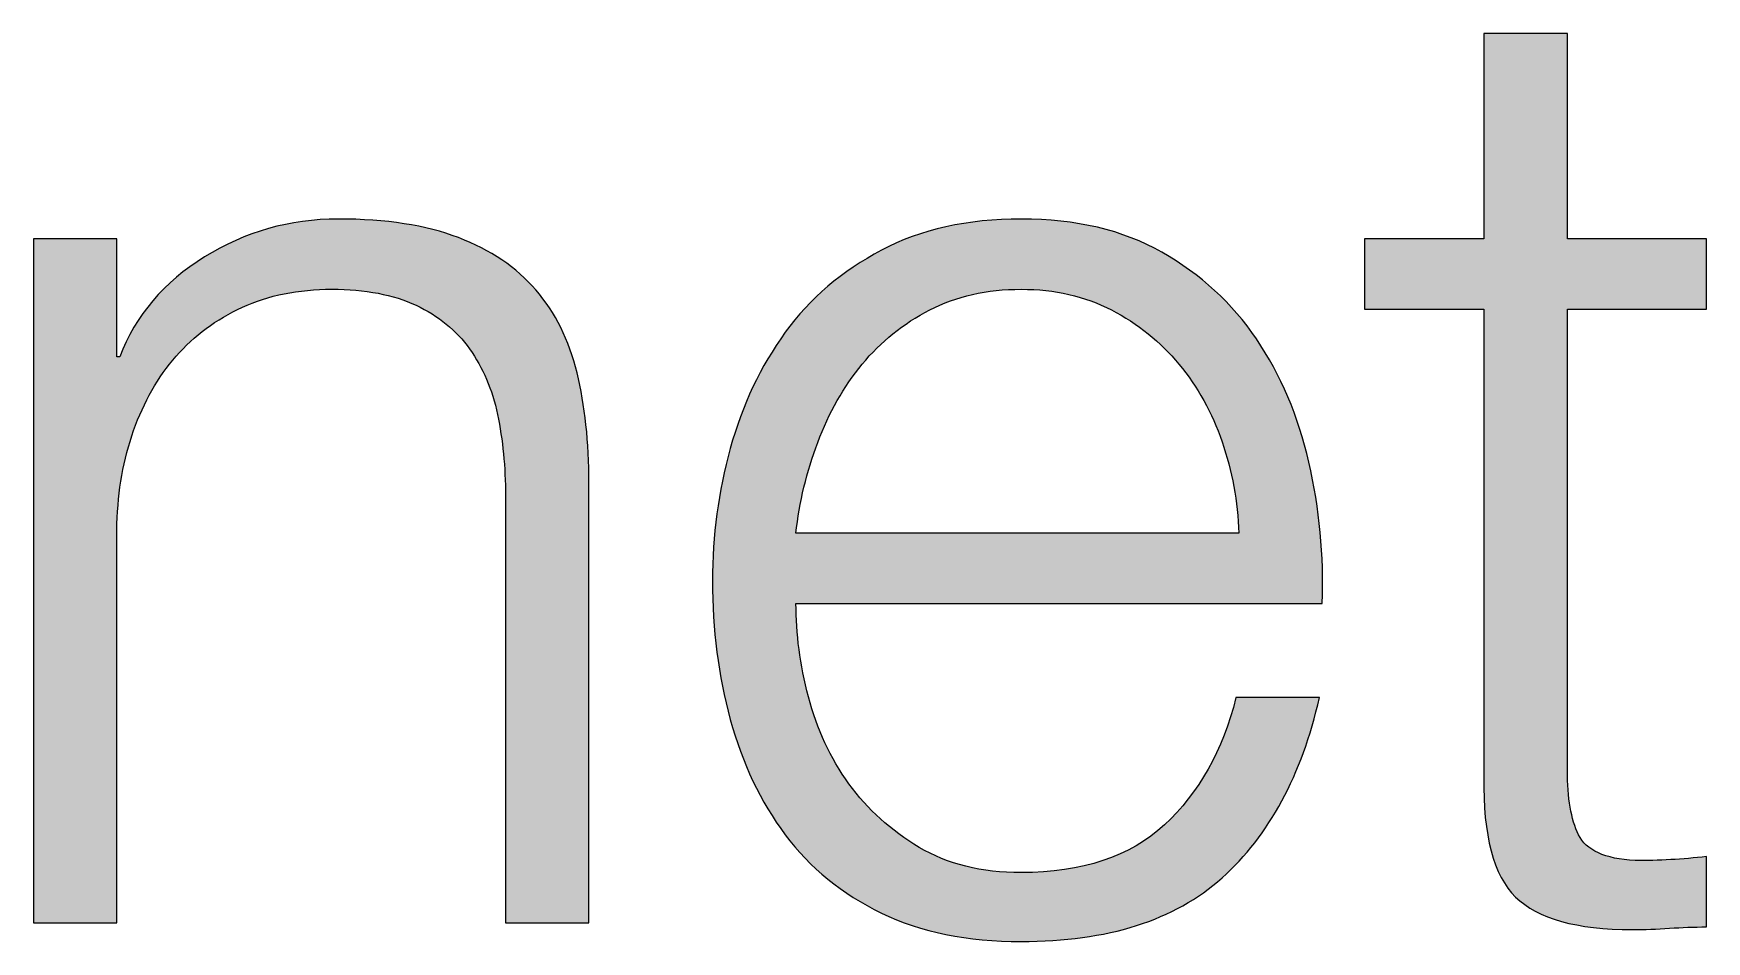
# Paper-space layout 'A2mask' of a CAD drawing. Extents: x 0 to 564, y 0 to 393.
# Drawn here: x 486.476 to 489.902, y 34.441 to 36.301 of the extents above; entities that cross this region are included whole.
import ezdxf
from ezdxf.enums import TextEntityAlignment as Align

# ---------------------------------------------------------------- set-up
doc = ezdxf.new("R2010")
doc.units = 0
doc.layers.get('0').update_dxf_attribs({"linetype": 'CONTINUOUS'})
doc.layers.get('Defpoints').update_dxf_attribs({"linetype": 'CONTINUOUS'})
doc.layers.add('JPP_Mask', color=7, linetype='CONTINUOUS')
doc.styles.add('JPP', font='arial.ttf')

# ---------------------------------------------------------------- blocks, each defined once
blk = doc.blocks.new('A2mask')
at = {"true_color": 0x004a91}
h = blk.add_hatch(color=154, dxfattribs=at)
edge = h.paths.add_edge_path()
edge.add_spline(control_points=[(489.6169, 35.8801), (489.6169, 35.8801), (489.6169, 35.9064), (489.6169, 35.9459)], knot_values=[17.749945, 17.749945, 17.749945, 17.749945, 17.99994, 17.99994, 17.99994, 17.99994], degree=3, periodic=0)
edge.add_spline(control_points=[(489.6169, 35.9459), (489.6169, 35.9853), (489.6169, 36.0379), (489.6169, 36.0905)], knot_values=[17.49995, 17.49995, 17.49995, 17.49995, 17.749945, 17.749945, 17.749945, 17.749945], degree=3, periodic=0)
edge.add_spline(control_points=[(489.6169, 36.0905), (489.6169, 36.1168), (489.6169, 36.1431), (489.6169, 36.1678)], knot_values=[17.374952, 17.374952, 17.374952, 17.374952, 17.49995, 17.49995, 17.49995, 17.49995], degree=3, periodic=0)
edge.add_spline(control_points=[(489.6169, 36.1678), (489.6169, 36.1925), (489.6169, 36.2155), (489.6169, 36.2352)], knot_values=[17.249955, 17.249955, 17.249955, 17.249955, 17.374952, 17.374952, 17.374952, 17.374952], degree=3, periodic=0)
edge.add_spline(control_points=[(489.6169, 36.2352), (489.6169, 36.2451), (489.6169, 36.2541), (489.6169, 36.2621)], knot_values=[17.187456, 17.187456, 17.187456, 17.187456, 17.249955, 17.249955, 17.249955, 17.249955], degree=3, periodic=0)
edge.add_spline(control_points=[(489.6169, 36.2621), (489.6169, 36.2701), (489.6169, 36.2771), (489.6169, 36.2829)], knot_values=[17.124958, 17.124958, 17.124958, 17.124958, 17.187456, 17.187456, 17.187456, 17.187456], degree=3, periodic=0)
edge.add_spline(control_points=[(489.6169, 36.2829), (489.6169, 36.2857), (489.6169, 36.2883), (489.6169, 36.2905)], knot_values=[17.093708, 17.093708, 17.093708, 17.093708, 17.124958, 17.124958, 17.124958, 17.124958], degree=3, periodic=0)
edge.add_spline(control_points=[(489.6169, 36.3009), (489.6169, 36.3009), (489.6169, 36.3009), (489.6169, 36.3009), (489.6169, 36.3009), (489.6169, 36.3009), (489.6169, 36.3009)], knot_values=[16.999959, 16.999959, 16.999959, 16.999959, 17, 17, 17, 17.000692, 17.000692, 17.000692, 17.000692], degree=3, periodic=0)
edge.add_spline(control_points=[(489.6169, 36.3009), (489.6169, 36.3009), (489.6062, 36.3009), (489.5901, 36.3009)], knot_values=[16.749965, 16.749965, 16.749965, 16.749965, 16.999959, 16.999959, 16.999959, 16.999959], degree=3, periodic=0)
edge.add_spline(control_points=[(489.5901, 36.3009), (489.5741, 36.3009), (489.5527, 36.3009), (489.5314, 36.3009)], knot_values=[16.49997, 16.49997, 16.49997, 16.49997, 16.749965, 16.749965, 16.749965, 16.749965], degree=3, periodic=0)
edge.add_spline(control_points=[(489.5314, 36.3009), (489.5207, 36.3009), (489.51, 36.3009), (489.5, 36.3009)], knot_values=[16.374972, 16.374972, 16.374972, 16.374972, 16.49997, 16.49997, 16.49997, 16.49997], degree=3, periodic=0)
edge.add_spline(control_points=[(489.5, 36.3009), (489.49, 36.3009), (489.4806, 36.3009), (489.4726, 36.3009)], knot_values=[16.249975, 16.249975, 16.249975, 16.249975, 16.374972, 16.374972, 16.374972, 16.374972], degree=3, periodic=0)
edge.add_spline(control_points=[(489.4726, 36.3009), (489.4686, 36.3009), (489.4649, 36.3009), (489.4617, 36.3009)], knot_values=[16.187476, 16.187476, 16.187476, 16.187476, 16.249975, 16.249975, 16.249975, 16.249975], degree=3, periodic=0)
edge.add_spline(control_points=[(489.4459, 36.3009), (489.4459, 36.3009), (489.4459, 36.3009), (489.4459, 36.3009), (489.4459, 36.3009), (489.4459, 36.3009), (489.4459, 36.3009)], knot_values=[15.99998, 15.99998, 15.99998, 15.99998, 16, 16, 16, 16.001445, 16.001445, 16.001445, 16.001445], degree=3, periodic=0)
edge.add_spline(control_points=[(489.4459, 36.3009), (489.4459, 36.3009), (489.4459, 36.1957), (489.4459, 36.0905)], knot_values=[15.49999, 15.49999, 15.49999, 15.49999, 15.99998, 15.99998, 15.99998, 15.99998], degree=3, periodic=0)
edge.add_spline(control_points=[(489.4459, 36.0905), (489.4459, 35.9853), (489.4459, 35.8801), (489.4459, 35.8801), (489.4459, 35.8801), (489.4459, 35.8801), (489.4459, 35.8801)], knot_values=[14.999023, 14.999023, 14.999023, 14.999023, 15.499013, 15.499013, 15.499013, 15.49999, 15.49999, 15.49999, 15.49999], degree=3, periodic=0)
edge.add_spline(control_points=[(489.4354, 35.8801), (489.432, 35.8801), (489.428, 35.8801), (489.4233, 35.8801)], knot_values=[14.812504, 14.812504, 14.812504, 14.812504, 14.875002, 14.875002, 14.875002, 14.875002], degree=3, periodic=0)
edge.add_spline(control_points=[(489.4233, 35.8801), (489.4187, 35.8801), (489.4134, 35.8801), (489.4077, 35.8801)], knot_values=[14.750005, 14.750005, 14.750005, 14.750005, 14.812504, 14.812504, 14.812504, 14.812504], degree=3, periodic=0)
edge.add_spline(control_points=[(489.4077, 35.8801), (489.3962, 35.8801), (489.3828, 35.8801), (489.3685, 35.8801)], knot_values=[14.625008, 14.625008, 14.625008, 14.625008, 14.750005, 14.750005, 14.750005, 14.750005], degree=3, periodic=0)
edge.add_spline(control_points=[(489.3685, 35.8801), (489.3542, 35.8801), (489.3389, 35.8801), (489.3236, 35.8801)], knot_values=[14.50001, 14.50001, 14.50001, 14.50001, 14.625008, 14.625008, 14.625008, 14.625008], degree=3, periodic=0)
edge.add_spline(control_points=[(489.3236, 35.8801), (489.2931, 35.8801), (489.2625, 35.8801), (489.2396, 35.8801)], knot_values=[14.250015, 14.250015, 14.250015, 14.250015, 14.50001, 14.50001, 14.50001, 14.50001], degree=3, periodic=0)
edge.add_spline(control_points=[(489.2396, 35.8801), (489.2166, 35.8801), (489.2013, 35.8801), (489.2013, 35.8801), (489.2013, 35.8801), (489.2013, 35.8801), (489.2013, 35.8801)], knot_values=[13.999043, 13.999043, 13.999043, 13.999043, 14.249058, 14.249058, 14.249058, 14.250015, 14.250015, 14.250015, 14.250015], degree=3, periodic=0)
edge.add_spline(control_points=[(489.2013, 35.8739), (489.2013, 35.872), (489.2013, 35.8696), (489.2013, 35.8668)], knot_values=[13.812524, 13.812524, 13.812524, 13.812524, 13.875022, 13.875022, 13.875022, 13.875022], degree=3, periodic=0)
edge.add_spline(control_points=[(489.2013, 35.8576), (489.2013, 35.8509), (489.2013, 35.843), (489.2013, 35.8346)], knot_values=[13.625027, 13.625027, 13.625027, 13.625027, 13.750025, 13.750025, 13.750025, 13.750025], degree=3, periodic=0)
edge.add_spline(control_points=[(489.2013, 35.8346), (489.2013, 35.8262), (489.2013, 35.8172), (489.2013, 35.8082)], knot_values=[13.50003, 13.50003, 13.50003, 13.50003, 13.625027, 13.625027, 13.625027, 13.625027], degree=3, periodic=0)
edge.add_spline(control_points=[(489.2013, 35.8082), (489.2013, 35.7902), (489.2013, 35.7723), (489.2013, 35.7588)], knot_values=[13.250035, 13.250035, 13.250035, 13.250035, 13.50003, 13.50003, 13.50003, 13.50003], degree=3, periodic=0)
edge.add_spline(control_points=[(489.2013, 35.7588), (489.2013, 35.7453), (489.2013, 35.7363), (489.2013, 35.7363), (489.2013, 35.7363), (489.2013, 35.7363), (489.2013, 35.7363)], knot_values=[12.999063, 12.999063, 12.999063, 12.999063, 13.249098, 13.249098, 13.249098, 13.250035, 13.250035, 13.250035, 13.250035], degree=3, periodic=0)
edge.add_spline(control_points=[(489.2118, 35.7363), (489.2152, 35.7363), (489.2193, 35.7363), (489.2239, 35.7363)], knot_values=[12.812544, 12.812544, 12.812544, 12.812544, 12.875042, 12.875042, 12.875042, 12.875042], degree=3, periodic=0)
edge.add_spline(control_points=[(489.2239, 35.7363), (489.2286, 35.7363), (489.2338, 35.7363), (489.2395, 35.7363)], knot_values=[12.750045, 12.750045, 12.750045, 12.750045, 12.812544, 12.812544, 12.812544, 12.812544], degree=3, periodic=0)
edge.add_spline(control_points=[(489.2395, 35.7363), (489.251, 35.7363), (489.2644, 35.7363), (489.2787, 35.7363)], knot_values=[12.625048, 12.625048, 12.625048, 12.625048, 12.750045, 12.750045, 12.750045, 12.750045], degree=3, periodic=0)
edge.add_spline(control_points=[(489.2787, 35.7363), (489.293, 35.7363), (489.3083, 35.7363), (489.3236, 35.7363)], knot_values=[12.50005, 12.50005, 12.50005, 12.50005, 12.625048, 12.625048, 12.625048, 12.625048], degree=3, periodic=0)
edge.add_spline(control_points=[(489.3236, 35.7363), (489.3542, 35.7363), (489.3847, 35.7363), (489.4077, 35.7363)], knot_values=[12.250055, 12.250055, 12.250055, 12.250055, 12.50005, 12.50005, 12.50005, 12.50005], degree=3, periodic=0)
edge.add_spline(control_points=[(489.4077, 35.7363), (489.4306, 35.7363), (489.4459, 35.7363), (489.4459, 35.7363), (489.4459, 35.7363), (489.4459, 35.7363), (489.4459, 35.7363)], knot_values=[11.999572, 11.999572, 11.999572, 11.999572, 12.249627, 12.249627, 12.249627, 12.250055, 12.250055, 12.250055, 12.250055], degree=3, periodic=0)
edge.add_spline(control_points=[(489.4459, 35.7302), (489.4459, 35.7289), (489.4459, 35.7273), (489.4459, 35.7256)], knot_values=[11.937561, 11.937561, 11.937561, 11.937561, 11.953186, 11.953186, 11.953186, 11.953186], degree=3, periodic=0)
edge.add_spline(control_points=[(489.4459, 35.7256), (489.4459, 35.7221), (489.4459, 35.7177), (489.4459, 35.7126)], knot_values=[11.906312, 11.906312, 11.906312, 11.906312, 11.937561, 11.937561, 11.937561, 11.937561], degree=3, periodic=0)
edge.add_spline(control_points=[(489.4459, 35.7126), (489.4459, 35.7076), (489.4459, 35.7017), (489.4459, 35.6952)], knot_values=[11.875062, 11.875062, 11.875062, 11.875062, 11.906312, 11.906312, 11.906312, 11.906312], degree=3, periodic=0)
edge.add_spline(control_points=[(489.4459, 35.6952), (489.4459, 35.6821), (489.4459, 35.6662), (489.4459, 35.6479)], knot_values=[11.812564, 11.812564, 11.812564, 11.812564, 11.875062, 11.875062, 11.875062, 11.875062], degree=3, periodic=0)
edge.add_spline(control_points=[(489.4459, 35.6479), (489.4459, 35.6297), (489.4459, 35.6091), (489.4459, 35.5866)], knot_values=[11.750065, 11.750065, 11.750065, 11.750065, 11.812564, 11.812564, 11.812564, 11.812564], degree=3, periodic=0)
edge.add_spline(control_points=[(489.4459, 35.5866), (489.4459, 35.5417), (489.4459, 35.4893), (489.4459, 35.4332)], knot_values=[11.625068, 11.625068, 11.625068, 11.625068, 11.750065, 11.750065, 11.750065, 11.750065], degree=3, periodic=0)
edge.add_spline(control_points=[(489.4459, 35.4332), (489.4459, 35.377), (489.4459, 35.3172), (489.4459, 35.2573)], knot_values=[11.50007, 11.50007, 11.50007, 11.50007, 11.625068, 11.625068, 11.625068, 11.625068], degree=3, periodic=0)
edge.add_spline(control_points=[(489.4459, 35.2573), (489.4459, 35.1375), (489.4459, 35.0177), (489.4459, 34.9278)], knot_values=[11.250075, 11.250075, 11.250075, 11.250075, 11.50007, 11.50007, 11.50007, 11.50007], degree=3, periodic=0)
edge.add_spline(control_points=[(489.4459, 34.9278), (489.4459, 34.838), (489.4459, 34.778), (489.4459, 34.778), (489.4439, 34.6587), (489.4658, 34.5769), (489.5108, 34.5325)], knot_values=[10, 10, 10, 10, 10.250075, 10.250075, 10.250075, 11.250075, 11.250075, 11.250075, 11.250075], degree=3, periodic=0)
edge.add_spline(control_points=[(489.5108, 34.5325), (489.5562, 34.4881), (489.6357, 34.4659), (489.7497, 34.4659)], knot_values=[9, 9, 9, 9, 10, 10, 10, 10], degree=3, periodic=0)
edge.add_spline(control_points=[(489.7497, 34.4659), (489.7752, 34.4659), (489.8004, 34.4669), (489.8259, 34.4685)], knot_values=[8, 8, 8, 8, 9, 9, 9, 9], degree=3, periodic=0)
edge.add_spline(control_points=[(489.8259, 34.4685), (489.8511, 34.4705), (489.8763, 34.4712), (489.9018, 34.4712)], knot_values=[7, 7, 7, 7, 8, 8, 8, 8], degree=3, periodic=0)
edge.add_spline(control_points=[(489.9018, 34.4712), (489.9018, 34.4712), (489.9018, 34.6153), (489.9018, 34.6153), (489.8528, 34.6097), (489.8041, 34.6071), (489.7554, 34.6071)], knot_values=[5, 5, 5, 5, 6, 6, 6, 7, 7, 7, 7], degree=3, periodic=0)
edge.add_spline(control_points=[(489.7554, 34.6071), (489.6937, 34.6107), (489.6553, 34.6283), (489.6397, 34.6601)], knot_values=[4, 4, 4, 4, 5, 5, 5, 5], degree=3, periodic=0)
edge.add_spline(control_points=[(489.6397, 34.6601), (489.6245, 34.6915), (489.6169, 34.7356), (489.6169, 34.7916)], knot_values=[3, 3, 3, 3, 4, 4, 4, 4], degree=3, periodic=0)
edge.add_spline(control_points=[(489.6169, 34.7916), (489.6169, 34.7916), (489.6169, 35.7363), (489.6169, 35.7363), (489.6169, 35.7363), (489.6881, 35.7363), (489.7593, 35.7363)], knot_values=[1.5, 1.5, 1.5, 1.5, 2.5, 2.5, 2.5, 3, 3, 3, 3], degree=3, periodic=0)
edge.add_spline(control_points=[(489.7593, 35.7363), (489.8306, 35.7363), (489.9018, 35.7363), (489.9018, 35.7363), (489.9018, 35.7363), (489.9018, 35.7722), (489.9018, 35.8082)], knot_values=[0.5, 0.5, 0.5, 0.5, 1, 1, 1, 1.5, 1.5, 1.5, 1.5], degree=3, periodic=0)
edge.add_spline(control_points=[(489.9018, 35.8082), (489.9018, 35.8442), (489.9018, 35.8801), (489.9018, 35.8801), (489.9018, 35.8801), (489.884, 35.8801), (489.8573, 35.8801)], knot_values=[18.749925, 18.749925, 18.749925, 18.749925, 19.249925, 19.249925, 19.249925, 19.5, 19.5, 19.5, 19.5], degree=3, periodic=0)
edge.add_spline(control_points=[(489.8573, 35.8801), (489.8306, 35.8801), (489.7949, 35.8801), (489.7593, 35.8801)], knot_values=[18.49993, 18.49993, 18.49993, 18.49993, 18.749925, 18.749925, 18.749925, 18.749925], degree=3, periodic=0)
edge.add_spline(control_points=[(489.7593, 35.8801), (489.7415, 35.8801), (489.7237, 35.8801), (489.707, 35.8801)], knot_values=[18.374932, 18.374932, 18.374932, 18.374932, 18.49993, 18.49993, 18.49993, 18.49993], degree=3, periodic=0)
edge.add_spline(control_points=[(489.707, 35.8801), (489.6903, 35.8801), (489.6747, 35.8801), (489.6614, 35.8801)], knot_values=[18.249935, 18.249935, 18.249935, 18.249935, 18.374932, 18.374932, 18.374932, 18.374932], degree=3, periodic=0)
edge.add_spline(control_points=[(489.6614, 35.8801), (489.6547, 35.8801), (489.6486, 35.8801), (489.6431, 35.8801)], knot_values=[18.187436, 18.187436, 18.187436, 18.187436, 18.249935, 18.249935, 18.249935, 18.249935], degree=3, periodic=0)
edge.add_spline(control_points=[(489.6431, 35.8801), (489.6377, 35.8801), (489.633, 35.8801), (489.6291, 35.8801)], knot_values=[18.124938, 18.124938, 18.124938, 18.124938, 18.187436, 18.187436, 18.187436, 18.187436], degree=3, periodic=0)
edge.add_spline(control_points=[(489.6187, 35.8801), (489.6183, 35.8801), (489.6179, 35.8801), (489.6177, 35.8801)], knot_values=[18.031189, 18.031189, 18.031189, 18.031189, 18.046814, 18.046814, 18.046814, 18.046814], degree=3, periodic=0)
edge.add_spline(control_points=[(489.6177, 35.8801), (489.6175, 35.8801), (489.6174, 35.8801), (489.6173, 35.8801)], knot_values=[18.023377, 18.023377, 18.023377, 18.023377, 18.031189, 18.031189, 18.031189, 18.031189], degree=3, periodic=0)
edge.add_spline(control_points=[(489.6173, 35.8801), (489.6172, 35.8801), (489.6171, 35.8801), (489.6171, 35.8801)], knot_values=[18.015565, 18.015565, 18.015565, 18.015565, 18.023377, 18.023377, 18.023377, 18.023377], degree=3, periodic=0)
edge.add_spline(control_points=[(489.6171, 35.8801), (489.617, 35.8801), (489.617, 35.8801), (489.617, 35.8801)], knot_values=[18.011659, 18.011659, 18.011659, 18.011659, 18.015565, 18.015565, 18.015565, 18.015565], degree=3, periodic=0)
edge.add_spline(control_points=[(489.617, 35.8801), (489.617, 35.8801), (489.6169, 35.8801), (489.6169, 35.8801)], knot_values=[18.007752, 18.007752, 18.007752, 18.007752, 18.011659, 18.011659, 18.011659, 18.011659], degree=3, periodic=0)
edge.add_spline(control_points=[(489.6169, 35.8801), (489.6169, 35.8801), (489.6169, 35.8801), (489.6169, 35.8801)], knot_values=[18.005799, 18.005799, 18.005799, 18.005799, 18.007752, 18.007752, 18.007752, 18.007752], degree=3, periodic=0)
edge.add_spline(control_points=[(489.6169, 35.8801), (489.6169, 35.8801), (489.6169, 35.8801), (489.6169, 35.8801)], knot_values=[18.003846, 18.003846, 18.003846, 18.003846, 18.005799, 18.005799, 18.005799, 18.005799], degree=3, periodic=0)
edge.add_spline(control_points=[(489.6169, 35.8801), (489.6169, 35.8801), (489.6169, 35.8801), (489.6169, 35.8801)], knot_values=[18.00287, 18.00287, 18.00287, 18.00287, 18.003846, 18.003846, 18.003846, 18.003846], degree=3, periodic=0)
edge.add_spline(control_points=[(489.6169, 35.8801), (489.6169, 35.8801), (489.6169, 35.8801), (489.6169, 35.8801)], knot_values=[18.001893, 18.001893, 18.001893, 18.001893, 18.00287, 18.00287, 18.00287, 18.00287], degree=3, periodic=0)
edge.add_spline(control_points=[(489.6169, 35.8801), (489.6169, 35.8801), (489.6169, 35.8801), (489.6169, 35.8801)], knot_values=[18.001405, 18.001405, 18.001405, 18.001405, 18.001893, 18.001893, 18.001893, 18.001893], degree=3, periodic=0)
edge.add_spline(control_points=[(489.6169, 35.8801), (489.6169, 35.8801), (489.6169, 35.8801), (489.6169, 35.8801), (489.6169, 35.8801), (489.6169, 35.8801), (489.6169, 35.8801)], knot_values=[17.99994, 17.99994, 17.99994, 17.99994, 18.001345, 18.001345, 18.001345, 18.001405, 18.001405, 18.001405, 18.001405], degree=3, periodic=0)
h = blk.add_hatch(color=154, dxfattribs=at)
edge = h.paths.add_edge_path()
edge.add_spline(control_points=[(486.647, 35.1689), (486.647, 35.2455), (486.647, 35.2966), (486.647, 35.2966), (486.649, 35.3652), (486.6602, 35.4291), (486.6811, 35.4878)], knot_values=[18, 18, 18, 18, 18.250035, 18.250035, 18.250035, 19.250035, 19.250035, 19.250035, 19.250035], degree=3, periodic=0)
edge.add_spline(control_points=[(486.6811, 35.4878), (486.702, 35.5468), (486.7308, 35.5975), (486.7679, 35.6399), (486.805, 35.6823), (486.8501, 35.7158), (486.9038, 35.7403)], knot_values=[16, 16, 16, 16, 17, 17, 17, 18, 18, 18, 18], degree=3, periodic=0)
edge.add_spline(control_points=[(486.9038, 35.7403), (486.9571, 35.7648), (487.0181, 35.7771), (487.087, 35.7771)], knot_values=[15, 15, 15, 15, 16, 16, 16, 16], degree=3, periodic=0)
edge.add_spline(control_points=[(487.087, 35.7771), (487.1556, 35.7771), (487.2129, 35.7661), (487.2593, 35.7443)], knot_values=[14, 14, 14, 14, 15, 15, 15, 15], degree=3, periodic=0)
edge.add_spline(control_points=[(487.2593, 35.7443), (487.3054, 35.7227), (487.3421, 35.6929), (487.369, 35.6548)], knot_values=[13, 13, 13, 13, 14, 14, 14, 14], degree=3, periodic=0)
edge.add_spline(control_points=[(487.369, 35.6548), (487.3961, 35.6167), (487.4154, 35.5719), (487.4263, 35.5206)], knot_values=[12, 12, 12, 12, 13, 13, 13, 13], degree=3, periodic=0)
edge.add_spline(control_points=[(487.4263, 35.5206), (487.4369, 35.4689), (487.4425, 35.4132), (487.4425, 35.3536)], knot_values=[11, 11, 11, 11, 12, 12, 12, 12], degree=3, periodic=0)
edge.add_spline(control_points=[(487.4425, 35.3536), (487.4425, 35.3536), (487.4425, 34.4795), (487.4425, 34.4795), (487.4425, 34.4795), (487.4853, 34.4795), (487.528, 34.4795)], knot_values=[9.5, 9.5, 9.5, 9.5, 10.5, 10.5, 10.5, 11, 11, 11, 11], degree=3, periodic=0)
edge.add_spline(control_points=[(487.528, 34.4795), (487.5708, 34.4795), (487.6135, 34.4795), (487.6135, 34.4795), (487.6135, 34.4795), (487.6135, 34.7048), (487.6135, 34.9301)], knot_values=[8.5, 8.5, 8.5, 8.5, 9, 9, 9, 9.5, 9.5, 9.5, 9.5], degree=3, periodic=0)
edge.add_spline(control_points=[(487.6135, 34.9301), (487.6135, 35.1554), (487.6135, 35.3808), (487.6135, 35.3808), (487.6135, 35.4639), (487.6052, 35.5391), (487.589, 35.6061), (487.5728, 35.673), (487.5446, 35.7293), (487.5048, 35.7757)], knot_values=[6, 6, 6, 6, 6.5, 6.5, 6.5, 7.5, 7.5, 7.5, 8.5, 8.5, 8.5, 8.5], degree=3, periodic=0)
edge.add_spline(control_points=[(487.5048, 35.7757), (487.4651, 35.8218), (487.4121, 35.8576), (487.3461, 35.8828)], knot_values=[5, 5, 5, 5, 6, 6, 6, 6], degree=3, periodic=0)
edge.add_spline(control_points=[(487.3461, 35.8828), (487.2798, 35.9083), (487.198, 35.9209), (487.1003, 35.9209)], knot_values=[4, 4, 4, 4, 5, 5, 5, 5], degree=3, periodic=0)
edge.add_spline(control_points=[(487.1003, 35.9209), (487.0008, 35.9209), (486.9094, 35.895), (486.8262, 35.8433)], knot_values=[3, 3, 3, 3, 4, 4, 4, 4], degree=3, periodic=0)
edge.add_spline(control_points=[(486.8262, 35.8433), (486.7431, 35.792), (486.6851, 35.7237), (486.6526, 35.6385)], knot_values=[2, 2, 2, 2, 3, 3, 3, 3], degree=3, periodic=0)
edge.add_spline(control_points=[(486.6526, 35.6385), (486.6526, 35.6385), (486.647, 35.6385), (486.647, 35.6385)], knot_values=[1.00001, 1.00001, 1.00001, 1.00001, 2, 2, 2, 2], degree=3, periodic=0)
edge.add_spline(control_points=[(486.647, 35.6385), (486.647, 35.6385), (486.647, 35.6989), (486.647, 35.7593)], knot_values=[0.5, 0.5, 0.5, 0.5, 1, 1, 1, 1], degree=3, periodic=0)
edge.add_spline(control_points=[(486.647, 35.7593), (486.647, 35.8197), (486.647, 35.8801), (486.647, 35.8801), (486.647, 35.8801), (486.6363, 35.8801), (486.6202, 35.8801)], knot_values=[22.749965, 22.749965, 22.749965, 22.749965, 23.249965, 23.249965, 23.249965, 23.5, 23.5, 23.5, 23.5], degree=3, periodic=0)
edge.add_spline(control_points=[(486.6202, 35.8801), (486.6042, 35.8801), (486.5828, 35.8801), (486.5615, 35.8801)], knot_values=[22.49997, 22.49997, 22.49997, 22.49997, 22.749965, 22.749965, 22.749965, 22.749965], degree=3, periodic=0)
edge.add_spline(control_points=[(486.5615, 35.8801), (486.5508, 35.8801), (486.5401, 35.8801), (486.5301, 35.8801)], knot_values=[22.374972, 22.374972, 22.374972, 22.374972, 22.49997, 22.49997, 22.49997, 22.49997], degree=3, periodic=0)
edge.add_spline(control_points=[(486.5301, 35.8801), (486.5201, 35.8801), (486.5107, 35.8801), (486.5027, 35.8801)], knot_values=[22.249975, 22.249975, 22.249975, 22.249975, 22.374972, 22.374972, 22.374972, 22.374972], degree=3, periodic=0)
edge.add_spline(control_points=[(486.5027, 35.8801), (486.4987, 35.8801), (486.495, 35.8801), (486.4918, 35.8801)], knot_values=[22.187476, 22.187476, 22.187476, 22.187476, 22.249975, 22.249975, 22.249975, 22.249975], degree=3, periodic=0)
edge.add_spline(control_points=[(486.476, 35.8801), (486.476, 35.8801), (486.476, 35.8801), (486.476, 35.8801), (486.476, 35.8801), (486.476, 35.8801), (486.476, 35.8801)], knot_values=[21.99998, 21.99998, 21.99998, 21.99998, 22, 22, 22, 22.001445, 22.001445, 22.001445, 22.001445], degree=3, periodic=0)
edge.add_spline(control_points=[(486.476, 35.8801), (486.476, 35.8801), (486.476, 35.5299), (486.476, 35.1798)], knot_values=[21.49999, 21.49999, 21.49999, 21.49999, 21.99998, 21.99998, 21.99998, 21.99998], degree=3, periodic=0)
edge.add_spline(control_points=[(486.476, 35.1798), (486.476, 34.8296), (486.476, 34.4795), (486.476, 34.4795), (486.476, 34.4795), (486.476, 34.4795), (486.476, 34.4795)], knot_values=[20.999023, 20.999023, 20.999023, 20.999023, 21.499013, 21.499013, 21.499013, 21.49999, 21.49999, 21.49999, 21.49999], degree=3, periodic=0)
edge.add_spline(control_points=[(486.4833, 34.4795), (486.4857, 34.4795), (486.4885, 34.4795), (486.4918, 34.4795)], knot_values=[20.812504, 20.812504, 20.812504, 20.812504, 20.875002, 20.875002, 20.875002, 20.875002], degree=3, periodic=0)
edge.add_spline(control_points=[(486.4918, 34.4795), (486.495, 34.4795), (486.4987, 34.4795), (486.5027, 34.4795)], knot_values=[20.750005, 20.750005, 20.750005, 20.750005, 20.812504, 20.812504, 20.812504, 20.812504], degree=3, periodic=0)
edge.add_spline(control_points=[(486.5027, 34.4795), (486.5107, 34.4795), (486.5201, 34.4795), (486.5301, 34.4795)], knot_values=[20.625007, 20.625007, 20.625007, 20.625007, 20.750005, 20.750005, 20.750005, 20.750005], degree=3, periodic=0)
edge.add_spline(control_points=[(486.5301, 34.4795), (486.5401, 34.4795), (486.5508, 34.4795), (486.5615, 34.4795)], knot_values=[20.50001, 20.50001, 20.50001, 20.50001, 20.625007, 20.625007, 20.625007, 20.625007], degree=3, periodic=0)
edge.add_spline(control_points=[(486.5615, 34.4795), (486.5828, 34.4795), (486.6042, 34.4795), (486.6202, 34.4795)], knot_values=[20.250015, 20.250015, 20.250015, 20.250015, 20.50001, 20.50001, 20.50001, 20.50001], degree=3, periodic=0)
edge.add_spline(control_points=[(486.6202, 34.4795), (486.6363, 34.4795), (486.647, 34.4795), (486.647, 34.4795), (486.647, 34.4795), (486.647, 34.4795), (486.647, 34.4795)], knot_values=[19.999532, 19.999532, 19.999532, 19.999532, 20.249547, 20.249547, 20.249547, 20.250015, 20.250015, 20.250015, 20.250015], degree=3, periodic=0)
edge.add_spline(control_points=[(486.647, 34.4887), (486.647, 34.4916), (486.647, 34.4953), (486.647, 34.4997)], knot_values=[19.906272, 19.906272, 19.906272, 19.906272, 19.937521, 19.937521, 19.937521, 19.937521], degree=3, periodic=0)
edge.add_spline(control_points=[(486.647, 34.4997), (486.647, 34.504), (486.647, 34.509), (486.647, 34.5146)], knot_values=[19.875023, 19.875023, 19.875023, 19.875023, 19.906272, 19.906272, 19.906272, 19.906272], degree=3, periodic=0)
edge.add_spline(control_points=[(486.647, 34.5146), (486.647, 34.5258), (486.647, 34.5393), (486.647, 34.5549)], knot_values=[19.812524, 19.812524, 19.812524, 19.812524, 19.875023, 19.875023, 19.875023, 19.875023], degree=3, periodic=0)
edge.add_spline(control_points=[(486.647, 34.5549), (486.647, 34.5704), (486.647, 34.588), (486.647, 34.6071)], knot_values=[19.750025, 19.750025, 19.750025, 19.750025, 19.812524, 19.812524, 19.812524, 19.812524], degree=3, periodic=0)
edge.add_spline(control_points=[(486.647, 34.6071), (486.647, 34.6454), (486.647, 34.6901), (486.647, 34.738)], knot_values=[19.625028, 19.625028, 19.625028, 19.625028, 19.750025, 19.750025, 19.750025, 19.750025], degree=3, periodic=0)
edge.add_spline(control_points=[(486.647, 34.738), (486.647, 34.7859), (486.647, 34.8369), (486.647, 34.888)], knot_values=[19.50003, 19.50003, 19.50003, 19.50003, 19.625028, 19.625028, 19.625028, 19.625028], degree=3, periodic=0)
edge.add_spline(control_points=[(486.647, 34.888), (486.647, 34.9901), (486.647, 35.0923), (486.647, 35.1689)], knot_values=[19.250035, 19.250035, 19.250035, 19.250035, 19.50003, 19.50003, 19.50003, 19.50003], degree=3, periodic=0)
h = blk.add_hatch(color=154, dxfattribs=at)
edge = h.paths.add_edge_path()
edge.add_spline(control_points=[(488.0373, 35.1336), (488.0373, 35.1336), (489.1149, 35.1336), (489.1149, 35.1336), (489.1185, 35.2313), (489.1092, 35.3277), (489.0877, 35.4228)], knot_values=[19, 19, 19, 19, 20, 20, 20, 21, 21, 21, 21], degree=3, periodic=0)
edge.add_spline(control_points=[(489.0877, 35.4228), (489.0658, 35.5176), (489.03, 35.6018), (488.9803, 35.6753)], knot_values=[18, 18, 18, 18, 19, 19, 19, 19], degree=3, periodic=0)
edge.add_spline(control_points=[(488.9803, 35.6753), (488.9306, 35.7486), (488.866, 35.8079), (488.7865, 35.8529)], knot_values=[17, 17, 17, 17, 18, 18, 18, 18], degree=3, periodic=0)
edge.add_spline(control_points=[(488.7865, 35.8529), (488.7066, 35.8983), (488.6109, 35.9209), (488.4986, 35.9209)], knot_values=[16, 16, 16, 16, 17, 17, 17, 17], degree=3, periodic=0)
edge.add_spline(control_points=[(488.4986, 35.9209), (488.3882, 35.9209), (488.2928, 35.8997), (488.2123, 35.8569)], knot_values=[15, 15, 15, 15, 16, 16, 16, 16], degree=3, periodic=0)
edge.add_spline(control_points=[(488.2123, 35.8569), (488.1317, 35.8145), (488.0661, 35.7585), (488.0154, 35.6889)], knot_values=[14, 14, 14, 14, 15, 15, 15, 15], degree=3, periodic=0)
edge.add_spline(control_points=[(488.0154, 35.6889), (487.9647, 35.619), (487.9273, 35.5398), (487.9028, 35.4513)], knot_values=[13, 13, 13, 13, 14, 14, 14, 14], degree=3, periodic=0)
edge.add_spline(control_points=[(487.9028, 35.4513), (487.8783, 35.3625), (487.8663, 35.2721), (487.8663, 35.18)], knot_values=[12, 12, 12, 12, 13, 13, 13, 13], degree=3, periodic=0)
edge.add_spline(control_points=[(487.8663, 35.18), (487.8663, 35.0802), (487.8783, 34.9858), (487.9028, 34.896)], knot_values=[11, 11, 11, 11, 12, 12, 12, 12], degree=3, periodic=0)
edge.add_spline(control_points=[(487.9028, 34.896), (487.9273, 34.8065), (487.9647, 34.728), (488.0154, 34.6601), (488.0661, 34.5921), (488.1317, 34.5388), (488.2123, 34.4997)], knot_values=[9, 9, 9, 9, 10, 10, 10, 11, 11, 11, 11], degree=3, periodic=0)
edge.add_spline(control_points=[(488.2123, 34.4997), (488.2928, 34.4609), (488.3882, 34.4414), (488.4986, 34.4414)], knot_values=[8, 8, 8, 8, 9, 9, 9, 9], degree=3, periodic=0)
edge.add_spline(control_points=[(488.4986, 34.4414), (488.6758, 34.4414), (488.813, 34.4848), (488.9098, 34.5719)], knot_values=[7, 7, 7, 7, 8, 8, 8, 8], degree=3, periodic=0)
edge.add_spline(control_points=[(488.9098, 34.5719), (489.0065, 34.6587), (489.0731, 34.7817), (489.1092, 34.9411)], knot_values=[6, 6, 6, 6, 7, 7, 7, 7], degree=3, periodic=0)
edge.add_spline(control_points=[(489.1092, 34.9411), (489.1092, 34.9411), (488.9383, 34.9411), (488.9383, 34.9411), (488.9111, 34.8324), (488.8624, 34.7456), (488.7918, 34.6803)], knot_values=[4, 4, 4, 4, 5, 5, 5, 6, 6, 6, 6], degree=3, periodic=0)
edge.add_spline(control_points=[(488.7918, 34.6803), (488.7212, 34.6153), (488.6235, 34.5825), (488.4986, 34.5825)], knot_values=[3, 3, 3, 3, 4, 4, 4, 4], degree=3, periodic=0)
edge.add_spline(control_points=[(488.4986, 34.5825), (488.4174, 34.5825), (488.3475, 34.5998), (488.2895, 34.6342)], knot_values=[2, 2, 2, 2, 3, 3, 3, 3], degree=3, periodic=0)
edge.add_spline(control_points=[(488.2895, 34.6342), (488.2318, 34.6687), (488.1838, 34.7121), (488.1457, 34.7644)], knot_values=[1, 1, 1, 1, 2, 2, 2, 2], degree=3, periodic=0)
edge.add_spline(control_points=[(488.1457, 34.7644), (488.1079, 34.8168), (488.0801, 34.8761), (488.0628, 34.9424)], knot_values=[0, 0, 0, 0, 1, 1, 1, 1], degree=3, periodic=0)
edge.add_spline(control_points=[(488.0628, 34.9424), (488.0456, 35.0083), (488.0373, 35.0723), (488.0373, 35.1336)], knot_values=[21, 21, 21, 21, 22, 22, 22, 22], degree=3, periodic=0)
edge = h.paths.add_edge_path(flags=16)
edge.add_spline(control_points=[(488.9439, 35.2774), (488.9439, 35.2774), (488.0373, 35.2774), (488.0373, 35.2774), (488.0443, 35.341), (488.0592, 35.403), (488.082, 35.4636)], knot_values=[6, 6, 6, 6, 7, 7, 7, 8, 8, 8, 8], degree=3, periodic=0)
edge.add_spline(control_points=[(488.082, 35.4636), (488.1046, 35.5242), (488.1351, 35.5776), (488.1728, 35.6236)], knot_values=[5, 5, 5, 5, 6, 6, 6, 6], degree=3, periodic=0)
edge.add_spline(control_points=[(488.1728, 35.6236), (488.2109, 35.6697), (488.257, 35.7068), (488.3113, 35.735)], knot_values=[4, 4, 4, 4, 5, 5, 5, 5], degree=3, periodic=0)
edge.add_spline(control_points=[(488.3113, 35.735), (488.3657, 35.7628), (488.428, 35.7771), (488.4986, 35.7771)], knot_values=[3, 3, 3, 3, 4, 4, 4, 4], degree=3, periodic=0)
edge.add_spline(control_points=[(488.4986, 35.7771), (488.5675, 35.7771), (488.6288, 35.7628), (488.6831, 35.735)], knot_values=[2, 2, 2, 2, 3, 3, 3, 3], degree=3, periodic=0)
edge.add_spline(control_points=[(488.6831, 35.735), (488.7375, 35.7068), (488.7835, 35.6697), (488.8216, 35.6236), (488.8597, 35.5776), (488.8892, 35.5246), (488.9098, 35.4649)], knot_values=[0, 0, 0, 0, 1, 1, 1, 2, 2, 2, 2], degree=3, periodic=0)
edge.add_spline(control_points=[(488.9098, 35.4649), (488.9306, 35.4049), (488.9419, 35.3427), (488.9439, 35.2774)], knot_values=[8, 8, 8, 8, 9, 9, 9, 9], degree=3, periodic=0)
at = {"layer": 'Defpoints', "color": 154, "true_color": 0x004a91}
for points, knots in [([(489.9018, 35.8801), (489.9018, 35.8801), (489.9018, 35.7363), (489.9018, 35.7363), (489.9018, 35.7363), (489.6169, 35.7363), (489.6169, 35.7363), (489.6169, 35.7363), (489.6169, 34.7916), (489.6169, 34.7916), (489.6169, 34.7356), (489.6245, 34.6915), (489.6397, 34.6601), (489.6553, 34.6283), (489.6937, 34.6107), (489.7554, 34.6071), (489.8041, 34.6071), (489.8528, 34.6097), (489.9018, 34.6153), (489.9018, 34.6153), (489.9018, 34.4712), (489.9018, 34.4712), (489.8763, 34.4712), (489.8511, 34.4705), (489.8259, 34.4685), (489.8004, 34.4669), (489.7752, 34.4659), (489.7497, 34.4659), (489.6357, 34.4659), (489.5562, 34.4881), (489.5108, 34.5325), (489.4658, 34.5769), (489.4439, 34.6587), (489.4459, 34.778), (489.4459, 34.778), (489.4459, 35.7363), (489.4459, 35.7363), (489.4459, 35.7363), (489.2013, 35.7363), (489.2013, 35.7363), (489.2013, 35.7363), (489.2013, 35.8801), (489.2013, 35.8801), (489.2013, 35.8801), (489.4459, 35.8801), (489.4459, 35.8801), (489.4459, 35.8801), (489.4459, 36.3009), (489.4459, 36.3009), (489.4459, 36.3009), (489.6169, 36.3009), (489.6169, 36.3009), (489.6169, 36.3009), (489.6169, 35.8801), (489.6169, 35.8801), (489.6169, 35.8801), (489.9018, 35.8801), (489.9018, 35.8801)], [0, 0, 0, 0, 1, 1, 1, 2, 2, 2, 3, 3, 3, 4, 4, 4, 5, 5, 5, 6, 6, 6, 7, 7, 7, 8, 8, 8, 9, 9, 9, 10, 10, 10, 11, 11, 11, 12, 12, 12, 13, 13, 13, 14, 14, 14, 15, 15, 15, 16, 16, 16, 17, 17, 17, 18, 18, 18, 19, 19, 19, 19]), ([(486.647, 35.8801), (486.647, 35.8801), (486.647, 35.6385), (486.647, 35.6385), (486.647, 35.6385), (486.6526, 35.6385), (486.6526, 35.6385), (486.6851, 35.7237), (486.7431, 35.792), (486.8262, 35.8433), (486.9094, 35.895), (487.0008, 35.9209), (487.1003, 35.9209), (487.198, 35.9209), (487.2798, 35.9083), (487.3461, 35.8828), (487.4121, 35.8576), (487.4651, 35.8218), (487.5048, 35.7757), (487.5446, 35.7293), (487.5728, 35.673), (487.589, 35.6061), (487.6052, 35.5391), (487.6135, 35.4639), (487.6135, 35.3808), (487.6135, 35.3808), (487.6135, 34.4795), (487.6135, 34.4795), (487.6135, 34.4795), (487.4425, 34.4795), (487.4425, 34.4795), (487.4425, 34.4795), (487.4425, 35.3536), (487.4425, 35.3536), (487.4425, 35.4132), (487.4369, 35.4689), (487.4263, 35.5206), (487.4154, 35.5719), (487.3961, 35.6167), (487.369, 35.6548), (487.3421, 35.6929), (487.3054, 35.7227), (487.2593, 35.7443), (487.2129, 35.7661), (487.1556, 35.7771), (487.087, 35.7771), (487.0181, 35.7771), (486.9571, 35.7648), (486.9038, 35.7403), (486.8501, 35.7158), (486.805, 35.6823), (486.7679, 35.6399), (486.7308, 35.5975), (486.702, 35.5468), (486.6811, 35.4878), (486.6602, 35.4291), (486.649, 35.3652), (486.647, 35.2966), (486.647, 35.2966), (486.647, 34.4795), (486.647, 34.4795), (486.647, 34.4795), (486.476, 34.4795), (486.476, 34.4795), (486.476, 34.4795), (486.476, 35.8801), (486.476, 35.8801), (486.476, 35.8801), (486.647, 35.8801), (486.647, 35.8801)], [0, 0, 0, 0, 1, 1, 1, 2, 2, 2, 3, 3, 3, 4, 4, 4, 5, 5, 5, 6, 6, 6, 7, 7, 7, 8, 8, 8, 9, 9, 9, 10, 10, 10, 11, 11, 11, 12, 12, 12, 13, 13, 13, 14, 14, 14, 15, 15, 15, 16, 16, 16, 17, 17, 17, 18, 18, 18, 19, 19, 19, 20, 20, 20, 21, 21, 21, 22, 22, 22, 23, 23, 23, 23]), ([(488.0628, 34.9424), (488.0801, 34.8761), (488.1079, 34.8168), (488.1457, 34.7644), (488.1838, 34.7121), (488.2318, 34.6687), (488.2895, 34.6342), (488.3475, 34.5998), (488.4174, 34.5825), (488.4986, 34.5825), (488.6235, 34.5825), (488.7212, 34.6153), (488.7918, 34.6803), (488.8624, 34.7456), (488.9111, 34.8324), (488.9383, 34.9411), (488.9383, 34.9411), (489.1092, 34.9411), (489.1092, 34.9411), (489.0731, 34.7817), (489.0065, 34.6587), (488.9098, 34.5719), (488.813, 34.4848), (488.6758, 34.4414), (488.4986, 34.4414), (488.3882, 34.4414), (488.2928, 34.4609), (488.2123, 34.4997), (488.1317, 34.5388), (488.0661, 34.5921), (488.0154, 34.6601), (487.9647, 34.728), (487.9273, 34.8065), (487.9028, 34.896), (487.8783, 34.9858), (487.8663, 35.0802), (487.8663, 35.18), (487.8663, 35.2721), (487.8783, 35.3625), (487.9028, 35.4513), (487.9273, 35.5398), (487.9647, 35.619), (488.0154, 35.6889), (488.0661, 35.7585), (488.1317, 35.8145), (488.2123, 35.8569), (488.2928, 35.8997), (488.3882, 35.9209), (488.4986, 35.9209), (488.6109, 35.9209), (488.7066, 35.8983), (488.7865, 35.8529), (488.866, 35.8079), (488.9306, 35.7486), (488.9803, 35.6753), (489.03, 35.6018), (489.0658, 35.5176), (489.0877, 35.4228), (489.1092, 35.3277), (489.1185, 35.2313), (489.1149, 35.1336), (489.1149, 35.1336), (488.0373, 35.1336), (488.0373, 35.1336), (488.0373, 35.0723), (488.0456, 35.0083), (488.0628, 34.9424)], [0, 0, 0, 0, 1, 1, 1, 2, 2, 2, 3, 3, 3, 4, 4, 4, 5, 5, 5, 6, 6, 6, 7, 7, 7, 8, 8, 8, 9, 9, 9, 10, 10, 10, 11, 11, 11, 12, 12, 12, 13, 13, 13, 14, 14, 14, 15, 15, 15, 16, 16, 16, 17, 17, 17, 18, 18, 18, 19, 19, 19, 20, 20, 20, 21, 21, 21, 22, 22, 22, 22]), ([(488.9098, 35.4649), (488.8892, 35.5246), (488.8597, 35.5776), (488.8216, 35.6236), (488.7835, 35.6697), (488.7375, 35.7068), (488.6831, 35.735), (488.6288, 35.7628), (488.5675, 35.7771), (488.4986, 35.7771), (488.428, 35.7771), (488.3657, 35.7628), (488.3113, 35.735), (488.257, 35.7068), (488.2109, 35.6697), (488.1728, 35.6236), (488.1351, 35.5776), (488.1046, 35.5242), (488.082, 35.4636), (488.0592, 35.403), (488.0443, 35.341), (488.0373, 35.2774), (488.0373, 35.2774), (488.9439, 35.2774), (488.9439, 35.2774), (488.9419, 35.3427), (488.9306, 35.4049), (488.9098, 35.4649)], [0, 0, 0, 0, 1, 1, 1, 2, 2, 2, 3, 3, 3, 4, 4, 4, 5, 5, 5, 6, 6, 6, 7, 7, 7, 8, 8, 8, 9, 9, 9, 9])]:
    blk.add_open_spline(points, degree=3, knots=knots, dxfattribs=at)
at = {"color": 7, "style": 'JPP'}
for tag, p in [('Client', (516.6, 80.5)), ('Project1', (516.6, 63)), ('Project2', (516.6, 57.75)), ('Project3', (516.6, 52.5)), ('Title1', (516.6, 40.25)), ('Title2', (516.6, 35)), ('Title3', (516.6, 29.75)), ('Status', (441, 5.25))]:
    blk.add_attdef(tag, text='', height=2.5, dxfattribs=at).set_placement(p, align=Align.MIDDLE_LEFT)
at = {"color": 2, "style": 'JPP'}
for tag, p in [('Scale', (460.25, 17.5)), ('Checked', (523.25, 17.5)), ('Drawn', (491.75, 17.5)), ('Date', (554.75, 17.5))]:
    blk.add_attdef(tag, text='', height=1.4, dxfattribs=at).set_placement(p, align=Align.MIDDLE_CENTER)
at = {"color": 6, "style": 'JPP'}
for tag, p in [('Ref', (504, 5.25)), ('DrgNo.', (533.4, 5.25))]:
    blk.add_attdef(tag, text='', height=2.8, dxfattribs=at).set_placement(p, align=Align.MIDDLE_LEFT)
blk.add_attdef('Rev', text='', height=2.8, dxfattribs=at).set_placement((557.3923, 5.25), align=Align.MIDDLE_CENTER)

psp = doc.layouts.new('A2mask')

# ---------------------------------------------------------------- block references
at = {"layer": 'JPP_Mask'}
psp.add_blockref('A2mask', (0, 0), dxfattribs=at)

doc.saveas('drawing.dxf')
